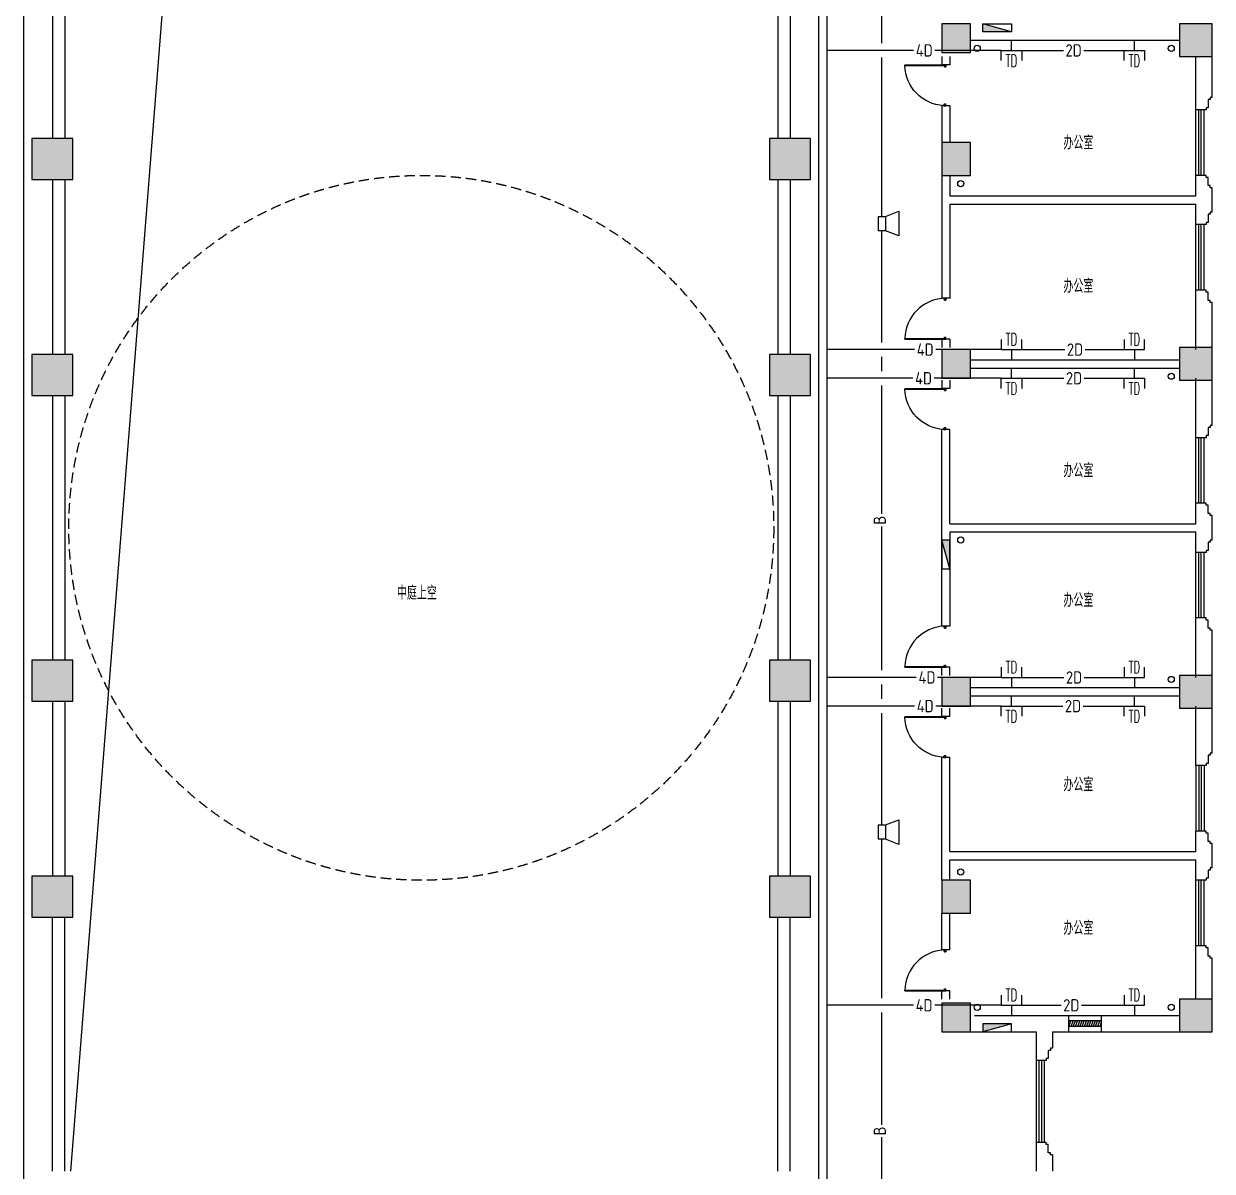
# Model space of a CAD drawing. Extents: x 190999 to 834799, y -200814 to 215286.
# Drawn here: x 783049 to 812049, y -33296 to -5296 of the extents above; entities that cross this region are included whole.
import ezdxf
from ezdxf.enums import TextEntityAlignment as Align

# ---------------------------------------------------------------- set-up
doc = ezdxf.new("R2010")
doc.units = 0
doc.header["$LTSCALE"] = 1000
doc.header["$MEASUREMENT"] = 0
doc.linetypes.add('HIDDEN', pattern=[0.375, 0.25, -0.125])
for name, color, linetype in [('00-EQUIP', 3, 'Continuous'), ('00-SIG_TEXT', 7, 'Continuous'), ('00-WIRE-4', 6, 'Continuous'), ('A-卫生间', 250, 'Continuous'), ('A-墙线', 2, 'Continuous'), ('A-外窗', 145, 'Continuous'), ('A-门', 167, 'Continuous'), ('COLUMN', 2, 'Continuous'), ('EQUIP_消火栓', 6, 'Continuous'), ('PUB_HATCH', 250, 'Continuous'), ('STAIR', 5, 'Continuous'), ('WALL', 4, 'Continuous'), ('WINDOW', 7, 'Continuous'), ('房间名称', 7, 'Continuous'), ('桥架', 1, 'Continuous'), ('雨水管', 3, 'Continuous')]:
    doc.layers.add(name, color=color, linetype=linetype)
doc.styles.add('-GBCBIGGBENOR', font='GBENOR.shx', dxfattribs={"bigfont": 'GBCBIG.shx'})
doc.styles.add('_COMPLEX', font='COMPLEX.shx', dxfattribs={"width": 0.5})
doc.styles.add('_TCH_DIM', font='SIMPLEX', dxfattribs={"bigfont": 'GBCBIG'})
doc.styles.get("Standard").update_dxf_attribs({"font": 'simhei.ttf'})

# ---------------------------------------------------------------- blocks, each defined once
blk = doc.blocks.new('$TwtSys$00000434')
for p, q in [((-0.5, 0.5), (-0.5, -0.5)), ((-0.5, -0.5), (0.5, 0.5)), ((0.5, 0.5), (-0.5, 0.5)), ((0.5, -0.5), (0.5, 0.5)), ((-0.5, -0.5), (0.5, -0.5))]:
    blk.add_line(p, q)
blk.add_solid([(0.5, -0.5), (0.5, 0.5), (-0.5, -0.5)])
blk = doc.blocks.new('m1000')
at = {"layer": 'A-墙线'}
for p, q in [((0, 0), (0, 200)), ((1000, 0), (1000, 200))]:
    blk.add_line(p, q, dxfattribs=at)
at = {"layer": 'A-门'}
for p, q in [((0, 1100), (5.820766091346741e-11, 100.0000000009313)), ((0, 1100), (19.99999999994179, 1099.999999999069)), ((19.99999999994179, 1099.999999999069), (20.00000000005821, 150.0000000009313)), ((5.820766091346741e-11, 150.0000000009313), (29.99999999994179, 150.0000000009313)), ((5.820766091346741e-11, 100.0000000009313), (50.00000000005821, 100.0000000009313)), ((29.99999999994179, 150.0000000009313), (30, 130)), ((30, 130), (50.00000000005821, 130.0000000009313)), ((50.00000000005821, 130.0000000018626), (50.00000000005821, 100.0000000009313)), ((950.0000000000582, 130.0000000018626), (950.0000000000582, 100.0000000009313)), ((970.0000000001164, 130), (950.0000000000582, 130.0000000009313)), ((1000.000000000058, 100.0000000009313), (950.0000000000582, 100.0000000009313)), ((970.0000000001746, 150.0000000009313), (970.0000000001164, 130)), ((1000.000000000058, 150.0000000009313), (970.0000000001746, 150.0000000009313)), ((1000.000000000058, 150.0000000009313), (1000.000000000058, 100.0000000009313))]:
    blk.add_line(p, q, dxfattribs=at)
blk.add_arc((5.820766091346741e-11, 100.0000000009313), 1000, 2.865983971930656, 88.85400800037786, dxfattribs=at)
blk = doc.blocks.new('$WINLIB2D$00000039')
at = {"color": 0}
for p, q in [((0.5000000000016556, 0.4999999999536158), (-0.4999999999983444, 0.5000000000445652)), ((-0.4999999999994316, 0.1666666667124446), (0.5000000000005684, 0.1666666666205856)), ((-0.4518745131427337, -0.1666666666260426), (-0.5000000000072333, 0.08358586507802102)), ((-0.383883476490162, -0.166666666632409), (-0.4479860405916867, 0.1666666667078971)), ((-0.3158924398378105, -0.166666666637866), (-0.3799950039392783, 0.1666666667006211)), ((-0.2479014031852032, -0.166666666645142), (-0.3120039672867279, 0.1666666666951642)), ((-0.1799103665328516, -0.1666666666505989), (-0.2440129306343195, 0.1666666666887977)), ((-0.1119193298802728, -0.1666666666569654), (-0.1760218939817975, 0.1666666666824312)), ((-0.04392829322789282, -0.1666666666633319), (-0.1080308573293252, 0.1666666666760648)), ((0.02406274342471448, -0.1666666666696983), (-0.04003982067681022, 0.1666666666696983)), ((0.09205378007703047, -0.1666666666751553), (0.02795121597556971, 0.1666666666642413)), ((0.1600448167296094, -0.1666666666815217), (0.09594225262809175, 0.1666666666578749)), ((0.2280358533819609, -0.1666666666878882), (0.1639332892805214, 0.1666666666505989)), ((0.2960268900345682, -0.1666666666942547), (0.2319243259330435, 0.1666666666460515)), ((0.3640179266869765, -0.1666666667006211), (0.2999153625854802, 0.166666666639685)), ((0.432008963339527, -0.1666666667060781), (0.3679063992380023, 0.166666666632409)), ((0.4999999999916795, -0.1666666667115351), (0.4358974358904675, 0.1666666666260426)), ((-0.5000000000005755, -0.1666666666214951), (0.4999999999994245, -0.1666666667124446)), ((0.4999999999983302, -0.5000000000463842), (-0.5000000000016698, -0.4999999999554348))]:
    blk.add_line(p, q, dxfattribs=at)
blk = doc.blocks.new('_FZH')
blk.add_lwpolyline([(-0.5, -0.5), (0.5, -0.5), (0.5, 0.5), (-0.5, 0.5)], close=True)
at = {"layer": 'PUB_HATCH'}
blk.add_solid([(-0.5, -0.5), (0.5, -0.5), (-0.5, 0.5), (0.5, 0.5)], dxfattribs=at)
blk = doc.blocks.new('_LINKPT1')
at = {"color": 0}
blk.add_line((0, 0), (0, 0), dxfattribs=at)
blk = doc.blocks.new('IO37IMB6')
for p, q in [((-0.5, 0.4990009990009556), (-0.5, 0.9990009990009556)), ((0.5, 0.9990009990009556), (0.5, 0.4990009990009556)), ((0.5, 0.4990009990009556), (-0.5, 0.4990009990009556)), ((0, 0.4995004995004778), (0, 0))]:
    blk.add_line(p, q)
at = {"xscale": 0.002, "yscale": 0.002, "zscale": 0.002}
for p in [(0, 1.383711617401852), (-0.5, 0.4990009990009556), (0, 0), (0.5, 0.4990009990009556)]:
    blk.add_blockref('_LINKPT1', p, dxfattribs=at)
at = {"style": '_COMPLEX', "width": 0.6, "flags": 8}
blk.add_attdef('$TEXT$', text='', height=0.6, dxfattribs=at).set_placement((0, 1), align=Align.MIDDLE_CENTER)
at = {"flags": 9}
blk.add_attdef('A', (0, 0), '', height=2e-05, dxfattribs=at)
blk = doc.blocks.new('OS28WV87')
for p, q in [((0.3500000000000001, 0.3500000000000001), (1, 0.6)), ((1, 0.6), (1, -0.6)), ((0, 0.3500000000000001), (0, -0.3500000000000001)), ((0, 0.3500000000000001), (0.3500000000000001, 0.3500000000000001)), ((0.3500000000000001, 0.3500000000000001), (0.3500000000000001, -0.3500000000000001)), ((0.3500000000000001, -0.3500000000000001), (0, -0.3500000000000001)), ((1, -0.6), (0.3500000000000001, -0.3500000000000001))]:
    blk.add_line(p, q)
at = {"xscale": 0.002, "yscale": 0.002, "zscale": 0.002}
for p in [(0, 0), (0.175, 0.3500000000000001), (1, 0), (0.175, -0.3500000000000001)]:
    blk.add_blockref('_LINKPT1', p, dxfattribs=at)
at = {"flags": 9}
blk.add_attdef('A', (0, 0), '', height=2e-05, dxfattribs=at)

msp = doc.modelspace()

# ---------------------------------------------------------------- hatches: boundary and pattern name
at = {"layer": 'PUB_HATCH'}
for points in [[(805448.5377768981, -5996.303518213768), (806148.5415916072, -5996.303518236818), (806148.5415916032, -5296.303518223547), (805448.5377769041, -5296.303518226807)], [(811248.537776907, -6096.303518229368), (812048.5377769024, -6096.303518230765), (812048.5377769041, -5296.303518226807), (811248.5377769079, -5296.303518225177)], [(805448.5377769081, -8996.303518227738), (806148.54159161, -8996.303518226807), (806148.5415916111, -8196.303518228902), (805448.5377769043, -8196.30351822378)], [(805448.5377768951, -13946.30656998811), (806148.5415916066, -13946.30656997531), (806148.5415916308, -13246.30656999254), (805448.5377769172, -13246.30656997321)], [(811248.5377769, -13996.30656998439), (812048.537776906, -13996.30656998113), (812048.5377769048, -13196.30656998928), (811248.5377769043, -13196.30656998834)], [(805448.5377768881, -21246.30351824427), (805448.5377768883, -21946.30351821703), (806148.5415916026, -21946.30351822727), (806148.5415916115, -21246.30351826336)], [(811248.5377769, -21196.30046647016), (811248.5377769043, -21996.30046646597), (812048.5377769048, -21996.30046646504), (812048.537776906, -21196.30046647295)], [(805448.5377769081, -26196.30351822657), (805448.5377769043, -26996.3035182303), (806148.5415916143, -26996.3035181998), (806148.5415916131, -26196.3035182154)], [(805448.5377768873, -29196.30351825009), (805448.5377769041, -29896.30351822751), (806148.5415915921, -29896.30351820515), (806148.5415915825, -29196.30351823589)], [(811248.537776907, -29096.30351822471), (811248.5377769079, -29896.30351822914), (812048.5377769041, -29896.30351822751), (812048.5377769024, -29096.30351822378)]]:
    msp.add_hatch(color=256, dxfattribs=at).paths.add_polyline_path(points)

# ---------------------------------------------------------------- linework, layer by layer
at = {"layer": '00-WIRE-4'}
for p, q in [((803986.0377769051, -5770.807069478527), (803986.0377769051, -2502.737007407326)), ((804762.6167321675, -5945.807069478527), (802648.538539843, -5945.807069478527)), ((806898.5377769037, -5945.807069478527), (805281.8553233743, -5945.807069478527)), ((807398.5377769037, -5945.807069478527), (808415.995894059, -5945.807069478527)), ((808916.5829104624, -5945.807069478527), (809898.5377769036, -5945.807069478644)), ((803986.0377769051, -9996.305425569386), (803986.0377769051, -6120.807069478527)), ((803986.0377769051, -13071.80607047791), (803986.0377769051, -10346.30542556939)), ((804786.0000681295, -13246.80607047791), (802648.5385398432, -13246.80607047791)), ((806898.5377769037, -13246.80607047791), (805305.2386593361, -13246.80607047791)), ((807398.5377769037, -13246.80607047791), (808449.3311542164, -13246.80607047779)), ((808949.9181706199, -13246.80607047779), (809898.5377769036, -13246.80607047779)), ((803986.037776905, -13770.80706947853), (803986.0377769051, -13421.80607047791)), ((804744.0545505933, -13945.80706947853), (802648.538539843, -13945.80706947853)), ((803986.037776905, -17257.49996496909), (803986.037776905, -14120.80706947853)), ((806898.5377769037, -13945.80706947853), (805263.2931418, -13945.80706947853)), ((807398.5377769037, -13945.80706947853), (808425.4465361465, -13945.80706947864)), ((808926.0335525499, -13945.80706947864), (809898.5377769036, -13945.80706947864)), ((803986.0377769051, -21071.80607047791), (803986.037776905, -17562.49996496909)), ((804827.9382138686, -21246.80607047791), (802648.538539843, -21246.80607047791)), ((803986.0377769051, -21770.80706947853), (803986.0377769051, -21421.80607047791)), ((806898.5377769037, -21246.80607047791), (805347.1768050753, -21246.80607047791)), ((807398.5377769037, -21246.80607047791), (808425.6013438565, -21246.80607047779)), ((808926.18836026, -21246.80607047779), (809898.5377769036, -21246.80607047779)), ((804786.0000681295, -21945.80706947853), (802648.5385398432, -21945.80706947853)), ((806898.5377769037, -21945.80706947853), (805305.2386593361, -21945.80706947853)), ((807398.5377769037, -21945.80706947853), (808401.7093539912, -21945.80706947864)), ((808902.2963703946, -21945.80706947864), (809898.5377769036, -21945.80706947864)), ((803986.0377769051, -24846.30466263017), (803986.0377769051, -22120.80706947853)), ((803986.0377769051, -29071.80301872056), (803986.0377769051, -25196.30466263017)), ((804758.6728214673, -29246.80301872056), (802648.5385398432, -29246.80301872056)), ((806898.5377769037, -29246.80301872056), (805277.911412674, -29246.80301872056)), ((807398.5377769037, -29246.80301872056), (808359.2920415312, -29246.80301872044)), ((808859.8790579346, -29246.80301872044), (809898.5377769036, -29246.80301872044)), ((803986.0377769051, -32161.19744346416), (803986.0377769051, -29421.80301872056)), ((803986.0377769051, -39696.30389969095), (803986.0377769051, -32466.19744346416))]:
    msp.add_line(p, q, dxfattribs=at)
at = {"layer": 'A-卫生间', "linetype": 'HIDDEN'}
msp.add_circle((792748.5377769038, -17596.3035182154), 8600, dxfattribs=at)
at = {"layer": 'A-墙线'}
for p, q in [((806148.5347251461, -5696.303518215631), (811248.5377769077, -5696.303518215631)), ((805448.5377769034, -6096.303518218891), (805448.5377769034, -6296.303518218891)), ((805648.5377769034, -6096.303518218658), (805648.5377769035, -6296.303518218891)), ((811648.5408286618, -7396.305044094071), (811648.5408286615, -6096.303518218192)), ((812048.5408286618, -7096.305044094071), (812048.5408286615, -6096.303518218891)), ((811998.5408286618, -7146.305044094071), (811948.5408286615, -7146.305044094071)), ((811948.5408286615, -7146.305044094071), (811948.5408286618, -7346.305044094071)), ((812048.5408286618, -7096.305044094071), (811998.5408286618, -7096.305044094071)), ((811998.5408286618, -7096.305044094071), (811998.5408286618, -7146.305044094071)), ((805448.5377769035, -7296.303518218891), (805448.5377769035, -8196.303518212138)), ((805648.5377769034, -7296.303518218891), (805648.5377769034, -8196.30656997228)), ((811898.5408286618, -7396.305044094071), (811648.5408286618, -7396.305044094071)), ((811898.5408286618, -7346.305044094071), (811898.5408286618, -7396.305044094071)), ((811948.5408286618, -7346.305044094071), (811898.5408286618, -7346.305044094071)), ((805448.5377769034, -8996.306569975772), (805448.5377769034, -11996.30504409384)), ((805648.5377769034, -8996.30656997484), (805648.5377769034, -9496.305044093839)), ((811648.5408286618, -9496.305044094071), (811648.5408286618, -8996.305044094071)), ((811898.5408286618, -8996.305044094071), (811648.5408286618, -8996.305044094071)), ((811898.5408286618, -9046.305044094071), (811898.5408286618, -8996.305044094071)), ((811948.5408286618, -9046.305044094071), (811898.5408286618, -9046.305044094071)), ((811948.5408286615, -9246.305044094071), (811948.5408286618, -9046.305044094071)), ((811998.5408286618, -9246.305044094071), (811948.5408286615, -9246.305044094071)), ((811998.5408286618, -9296.305044094071), (811998.5408286618, -9246.305044094071)), ((805648.537776904, -9496.305044094304), (811648.537776904, -9496.305044094071)), ((812048.5408286618, -9296.305044094071), (811998.5408286618, -9296.305044094071)), ((812048.5408286618, -9896.305044094071), (812048.5408286618, -9296.305044094071)), ((805648.537776904, -9696.305044094071), (811648.537776904, -9696.305044094304)), ((805648.5377769034, -9696.305044093839), (805648.5377769034, -11996.30504409384)), ((811648.5408286618, -10196.30504409407), (811648.5408286618, -9696.305044094071)), ((811898.5408286618, -10146.30504409407), (811898.5408286618, -10196.30504409407)), ((811948.5408286618, -10146.30504409407), (811898.5408286618, -10146.30504409407)), ((811998.5408286618, -9946.305044094071), (811948.5408286615, -9946.305044094071)), ((811948.5408286615, -9946.305044094071), (811948.5408286618, -10146.30504409407)), ((812048.5408286618, -9896.305044094071), (811998.5408286618, -9896.305044094071)), ((811998.5408286618, -9896.305044094071), (811998.5408286618, -9946.305044094071)), ((811898.5408286618, -10196.30504409407), (811648.5408286618, -10196.30504409407)), ((811648.5408286615, -13246.30504409454), (811648.5408286618, -11796.30504409407)), ((811898.5408286618, -11796.30504409407), (811648.5408286618, -11796.30504409407)), ((811898.5408286618, -11846.30504409407), (811898.5408286618, -11796.30504409407)), ((811948.5408286618, -11846.30504409407), (811898.5408286618, -11846.30504409407)), ((811948.5408286615, -12046.30504409407), (811948.5408286618, -11846.30504409407)), ((811998.5408286618, -12046.30504409407), (811948.5408286615, -12046.30504409407)), ((811998.5408286618, -12096.30504409407), (811998.5408286618, -12046.30504409407)), ((812048.5408286618, -12096.30504409407), (811998.5408286618, -12096.30504409407)), ((812048.5408286615, -13246.30504409454), (812048.5408286618, -12096.30504409407)), ((805448.5377769034, -12996.30504409361), (805448.5377769034, -13196.30656997321)), ((805648.5377769034, -12996.30504409384), (805648.5377769034, -13196.30656997391)), ((806148.5415916224, -13496.30504409407), (811248.5377769026, -13496.30504409407)), ((806148.5415916154, -13696.30504409407), (811248.5377769015, -13696.30504409407)), ((805448.5377769034, -13996.30656997647), (805448.5377769034, -14196.3065699767)), ((805648.5377769034, -13996.3065699767), (805648.5377769035, -14196.3065699767)), ((811648.5408286615, -15396.30504409407), (811648.5408286615, -13946.30199233672)), ((812048.5408286615, -15096.30504409407), (812048.5408286615, -13946.30199233672)), ((805448.5377769034, -19996.30351821284), (805448.5377769034, -15196.3065699767)), ((805648.5377769034, -17496.30504409384), (805648.5377769034, -15196.3065699767)), ((811898.5408286615, -15346.30504409407), (811898.5408286615, -15396.30504409407)), ((811948.5408286615, -15346.30504409407), (811898.5408286615, -15346.30504409407)), ((811998.5408286615, -15146.30504409407), (811948.5408286613, -15146.30504409407)), ((811948.5408286613, -15146.30504409407), (811948.5408286615, -15346.30504409407)), ((812048.5408286615, -15096.30504409407), (811998.5408286615, -15096.30504409407)), ((811998.5408286615, -15096.30504409407), (811998.5408286615, -15146.30504409407)), ((811898.5408286615, -15396.30504409407), (811648.5408286615, -15396.30504409407)), ((811648.5408286615, -17496.30504409407), (811648.5408286615, -16996.30504409407)), ((811898.5408286615, -16996.30504409407), (811648.5408286615, -16996.30504409407)), ((811898.5408286615, -17046.30504409407), (811898.5408286615, -16996.30504409407)), ((811948.5408286615, -17046.30504409407), (811898.5408286615, -17046.30504409407)), ((811948.5408286613, -17246.30504409407), (811948.5408286615, -17046.30504409407)), ((811998.5408286615, -17246.30504409407), (811948.5408286613, -17246.30504409407)), ((811998.5408286615, -17296.30504409407), (811998.5408286615, -17246.30504409407)), ((812048.5408286615, -17296.30504409407), (811998.5408286615, -17296.30504409407)), ((812048.5408286615, -17896.30504409407), (812048.5408286615, -17296.30504409407)), ((805648.537776904, -17496.3050440943), (811648.537776904, -17496.30504409407)), ((805648.537776904, -17696.30504409407), (811648.537776904, -17696.30504409407)), ((805648.5377769034, -17696.30504409384), (805648.5377769034, -19996.30351821284)), ((811648.5408286615, -18196.30504409407), (811648.5408286615, -17696.30504409407)), ((811998.5408286615, -17946.30504409407), (811948.5408286613, -17946.30504409407)), ((811948.5408286613, -17946.30504409407), (811948.5408286615, -18146.30504409407)), ((812048.5408286615, -17896.30504409407), (811998.5408286615, -17896.30504409407)), ((811998.5408286615, -17896.30504409407), (811998.5408286615, -17946.30504409407)), ((811898.5408286615, -18196.30504409407), (811648.5408286615, -18196.30504409407)), ((811898.5408286615, -18146.30504409407), (811898.5408286615, -18196.30504409407)), ((811948.5408286615, -18146.30504409407), (811898.5408286615, -18146.30504409407)), ((811648.5408286615, -21246.30504409407), (811648.5408286615, -19796.30504409407)), ((811898.5408286615, -19796.30504409407), (811648.5408286615, -19796.30504409407)), ((811898.5408286615, -19846.30504409407), (811898.5408286615, -19796.30504409407)), ((811948.5408286615, -19846.30504409407), (811898.5408286615, -19846.30504409407)), ((811948.5408286613, -20046.30504409407), (811948.5408286615, -19846.30504409407)), ((811998.5408286615, -20046.30504409407), (811948.5408286613, -20046.30504409407)), ((811998.5408286615, -20096.30504409407), (811998.5408286615, -20046.30504409407)), ((812048.5408286615, -20096.30504409407), (811998.5408286615, -20096.30504409407)), ((812048.5408286615, -21246.30504409361), (812048.5408286615, -20096.30504409407)), ((805448.5377769034, -21196.30351821307), (805448.5377769034, -20996.30351821284)), ((805648.5377769034, -21196.30351821284), (805648.5377769034, -20996.30351821284)), ((806148.5415916084, -21496.30504409407), (811248.5377769046, -21496.30504409407)), ((806148.5415916059, -21696.30504409407), (811248.5377769049, -21696.30504409407)), ((805448.5377769034, -22196.30504409407), (805448.5377769034, -21996.3035182147)), ((805648.5377769034, -22196.30504409384), (805648.5377769034, -21996.303518214)), ((811648.5408286618, -23396.30504409407), (811648.5408286618, -21946.30199233626)), ((812048.5408286618, -23096.30504409407), (812048.5408286618, -21946.30199233626)), ((805448.5377769034, -26196.30351821191), (805448.5377769034, -23196.30504409384)), ((805648.5377769034, -25496.30504409384), (805648.5377769034, -23196.30504409384)), ((811998.5408286618, -23146.30504409407), (811948.5408286615, -23146.30504409407)), ((811948.5408286615, -23146.30504409407), (811948.5408286618, -23346.30504409407)), ((812048.5408286618, -23096.30504409407), (811998.5408286618, -23096.30504409407)), ((811998.5408286618, -23096.30504409407), (811998.5408286618, -23146.30504409407)), ((811898.5408286618, -23396.30504409407), (811648.5408286618, -23396.30504409407)), ((811898.5408286618, -23346.30504409407), (811898.5408286618, -23396.30504409407)), ((811948.5408286618, -23346.30504409407), (811898.5408286618, -23346.30504409407)), ((811648.5408286618, -25496.30504409407), (811648.5408286618, -24996.30504409407)), ((811898.5408286618, -24996.30504409407), (811648.5408286618, -24996.30504409407)), ((811898.5408286618, -25046.30504409407), (811898.5408286618, -24996.30504409407)), ((811948.5408286618, -25046.30504409407), (811898.5408286618, -25046.30504409407)), ((811948.5408286615, -25246.30504409407), (811948.5408286618, -25046.30504409407)), ((805648.537776904, -25496.30504409407), (811648.537776904, -25496.3050440943)), ((811998.5408286618, -25246.30504409407), (811948.5408286615, -25246.30504409407)), ((811998.5408286618, -25296.30504409407), (811998.5408286618, -25246.30504409407)), ((812048.5408286618, -25296.30504409407), (811998.5408286618, -25296.30504409407)), ((812048.5408286618, -25896.30504409407), (812048.5408286618, -25296.30504409407)), ((805648.5316733883, -25696.30504409407), (811648.537776904, -25696.3050440943)), ((805648.5377769034, -26196.30351821284), (805648.5377769034, -25696.30504409384)), ((811648.5408286618, -26196.30504409407), (811648.5408286618, -25696.30504409407)), ((811998.5408286618, -25946.30504409407), (811948.5408286615, -25946.30504409407)), ((811948.5408286615, -25946.30504409407), (811948.5408286618, -26146.30504409407)), ((812048.5408286618, -25896.30504409407), (811998.5408286618, -25896.30504409407)), ((811998.5408286618, -25896.30504409407), (811998.5408286618, -25946.30504409407)), ((811898.5408286618, -26196.30504409407), (811648.5408286618, -26196.30504409407)), ((811898.5408286618, -26146.30504409407), (811898.5408286618, -26196.30504409407)), ((811948.5408286618, -26146.30504409407), (811898.5408286618, -26146.30504409407)), ((805448.5377769035, -27896.30656996902), (805448.5377769035, -26996.30656997577)), ((805648.5377769034, -27896.30656996902), (805648.5377769034, -26996.30351821563)), ((811648.5408286618, -29096.30351821237), (811648.5408286618, -27796.30504409407)), ((811898.5408286618, -27796.30504409407), (811648.5408286618, -27796.30504409407)), ((811898.5408286618, -27846.30504409407), (811898.5408286618, -27796.30504409407)), ((811948.5408286618, -27846.30504409407), (811898.5408286618, -27846.30504409407)), ((811948.5408286615, -28046.30504409407), (811948.5408286618, -27846.30504409407)), ((811998.5408286618, -28046.30504409407), (811948.5408286615, -28046.30504409407)), ((811998.5408286618, -28096.30504409407), (811998.5408286618, -28046.30504409407)), ((812048.5408286618, -28096.30504409407), (811998.5408286618, -28096.30504409407)), ((812048.5408286618, -29096.30351821191), (812048.5408286618, -28096.30504409407)), ((805448.5377769034, -29096.30656996902), (805448.5377769034, -28896.30656996902)), ((805648.5377769034, -29096.30656996925), (805648.5377769035, -28896.30656996902)), ((806248.5354880862, -29496.30351822867), (808548.5335807471, -29496.30351822867)), ((809348.533580747, -29496.30351822797), (811248.5377769029, -29496.30351822797)), ((806148.5347251461, -29896.30351821563), (807748.537776904, -29896.30351821563)), ((807748.5377769037, -29896.30656997158), (807748.5377769037, -30596.30656997228)), ((808148.5377769041, -29896.30351822797), (808548.533580747, -29896.30351822797)), ((808148.5377769036, -29896.30656997158), (808148.5377769037, -30296.30656997228)), ((809348.533580747, -29896.30351822797), (811248.537776904, -29896.30351822797)), ((808098.5377769026, -30346.30656997181), (808048.5377769023, -30346.30656997181)), ((808048.5377769023, -30346.30656997181), (808048.5377769026, -30546.30656997181)), ((808148.5377769026, -30296.30656997181), (808098.5377769026, -30296.30656997181)), ((808098.5377769026, -30296.30656997181), (808098.5377769026, -30346.30656997181)), ((807998.5377769026, -30596.30656997181), (807748.5377769026, -30596.30656997181)), ((807998.5377769026, -30546.30656997181), (807998.5377769026, -30596.30656997181)), ((808048.5377769026, -30546.30656997181), (807998.5377769026, -30546.30656997181)), ((807748.5377769037, -32596.30656997228), (807748.5377769037, -33296.30656997158)), ((807998.5377769026, -32596.30656997228), (807748.5377769026, -32596.30656997228)), ((807998.5377769026, -32646.30656997228), (807998.5377769026, -32596.30656997228)), ((808048.5377769026, -32646.30656997228), (807998.5377769026, -32646.30656997228)), ((808048.5377769023, -32846.30656997228), (808048.5377769026, -32646.30656997228)), ((808098.5377769026, -32846.30656997228), (808048.5377769023, -32846.30656997228)), ((808098.5377769026, -32896.30656997228), (808098.5377769026, -32846.30656997228)), ((808148.5377769026, -32896.30656997228), (808098.5377769026, -32896.30656997228)), ((808148.5377769026, -32896.30656997228), (808148.5377769044, -33296.30351821517))]:
    msp.add_line(p, q, dxfattribs=at)
at = {"layer": 'A-外窗'}
for p, q in [((811648.5408286618, -8996.305044094071), (811648.5408286618, -7396.305044094071)), ((811718.5408286618, -8996.305044094071), (811718.5408286618, -7396.305044094071)), ((811778.5408286618, -8996.305044094071), (811778.5408286618, -7396.305044094071)), ((811848.5408286618, -8996.305044094071), (811848.5408286618, -7396.305044094071)), ((811648.5408286618, -11796.30504409407), (811648.5408286618, -10196.30504409407)), ((811718.5408286618, -11796.30504409407), (811718.5408286618, -10196.30504409407)), ((811778.5408286618, -11796.30504409407), (811778.5408286618, -10196.30504409407)), ((811848.5408286618, -11796.30504409407), (811848.5408286618, -10196.30504409407)), ((811648.5408286615, -16996.30504409407), (811648.5408286615, -15396.30504409407)), ((811718.5408286615, -16996.30504409407), (811718.5408286615, -15396.30504409407)), ((811778.5408286615, -16996.30504409407), (811778.5408286615, -15396.30504409407)), ((811848.5408286615, -16996.30504409407), (811848.5408286615, -15396.30504409407)), ((811648.5408286615, -19796.30504409407), (811648.5408286615, -18196.30504409407)), ((811718.5408286615, -19796.30504409407), (811718.5408286615, -18196.30504409407)), ((811778.5408286615, -19796.30504409407), (811778.5408286615, -18196.30504409407)), ((811848.5408286615, -19796.30504409407), (811848.5408286615, -18196.30504409407)), ((811648.5408286618, -23396.30504409407), (811648.5408286618, -24996.30504409407)), ((811718.5408286618, -23396.30504409407), (811718.5408286618, -24996.30504409407)), ((811778.5408286618, -23396.30504409407), (811778.5408286618, -24996.30504409407)), ((811848.5408286618, -23396.30504409407), (811848.5408286618, -24996.30504409407)), ((811648.5408286618, -27796.30504409407), (811648.5408286618, -26196.30504409407)), ((811718.5408286618, -27796.30504409407), (811718.5408286618, -26196.30504409407)), ((811778.5408286618, -27796.30504409407), (811778.5408286618, -26196.30504409407)), ((811848.5408286618, -27796.30504409407), (811848.5408286618, -26196.30504409407)), ((807748.5377769026, -30596.30656997181), (807748.5377769026, -32596.30656997228)), ((807818.5377769026, -30596.30656997181), (807818.5377769026, -32596.30656997228)), ((807878.5377769026, -30596.30656997181), (807878.5377769026, -32596.30656997228)), ((807948.5377769026, -30596.30656997181), (807948.5377769026, -32596.30656997228))]:
    msp.add_line(p, q, dxfattribs=at)
at = {"layer": 'COLUMN'}
for p, q in [((806148.5415916032, -5296.303518223547), (805448.5377769041, -5296.303518226807)), ((805448.5377769041, -5296.303518226807), (805448.5377768981, -5996.303518213768)), ((806148.5415916072, -5996.303518236818), (806148.5415916032, -5296.303518223547)), ((812048.5377769041, -5296.303518226807), (811248.5377769079, -5296.303518225177)), ((811248.5377769079, -5296.303518225177), (811248.537776907, -6096.303518229368)), ((812048.5377769024, -6096.303518230765), (812048.5377769041, -5296.303518226807)), ((805448.5377768981, -5996.303518213768), (806148.5415916072, -5996.303518236818)), ((811248.537776907, -6096.303518229368), (812048.5377769024, -6096.303518230765)), ((806148.5415916111, -8196.303518228902), (805448.5377769043, -8196.30351822378)), ((805448.5377769043, -8196.30351822378), (805448.5377769081, -8996.303518227738)), ((806148.54159161, -8996.303518226807), (806148.5415916111, -8196.303518228902)), ((805448.5377769081, -8996.303518227738), (806148.54159161, -8996.303518226807)), ((806148.5415916308, -13246.30656999254), (805448.5377769172, -13246.30656997321)), ((805448.5377769172, -13246.30656997321), (805448.5377768951, -13946.30656998811)), ((806148.5415916066, -13946.30656997531), (806148.5415916308, -13246.30656999254)), ((812048.5377769048, -13196.30656998928), (811248.5377769043, -13196.30656998834)), ((811248.5377769043, -13196.30656998834), (811248.5377769, -13996.30656998439)), ((812048.537776906, -13996.30656998113), (812048.5377769048, -13196.30656998928)), ((805448.5377768951, -13946.30656998811), (806148.5415916066, -13946.30656997531)), ((811248.5377769, -13996.30656998439), (812048.537776906, -13996.30656998113)), ((805448.5377768881, -21246.30351824427), (805448.5377768883, -21946.30351821703)), ((806148.5415916115, -21246.30351826336), (805448.5377768881, -21246.30351824427)), ((806148.5415916026, -21946.30351822727), (806148.5415916115, -21246.30351826336)), ((811248.5377769, -21196.30046647016), (811248.5377769043, -21996.30046646597)), ((812048.537776906, -21196.30046647295), (811248.5377769, -21196.30046647016)), ((812048.5377769048, -21996.30046646504), (812048.537776906, -21196.30046647295)), ((805448.5377768883, -21946.30351821703), (806148.5415916026, -21946.30351822727)), ((811248.5377769043, -21996.30046646597), (812048.5377769048, -21996.30046646504)), ((805448.5377769081, -26196.30351822657), (805448.5377769043, -26996.3035182303)), ((806148.5415916131, -26196.3035182154), (805448.5377769081, -26196.30351822657)), ((806148.5415916143, -26996.3035181998), (806148.5415916131, -26196.3035182154)), ((805448.5377769043, -26996.3035182303), (806148.5415916143, -26996.3035181998)), ((805448.5377768873, -29196.30351825009), (805448.5377769041, -29896.30351822751)), ((806148.5415915825, -29196.30351823589), (805448.5377768873, -29196.30351825009)), ((806148.5415915921, -29896.30351820515), (806148.5415915825, -29196.30351823589)), ((811248.537776907, -29096.30351822471), (811248.5377769079, -29896.30351822914)), ((812048.5377769024, -29096.30351822378), (811248.537776907, -29096.30351822471)), ((812048.5377769041, -29896.30351822751), (812048.5377769024, -29096.30351822378)), ((805448.5377769041, -29896.30351822751), (806148.5415915921, -29896.30351820515)), ((811248.5377769079, -29896.30351822914), (812048.5377769041, -29896.30351822751))]:
    msp.add_line(p, q, dxfattribs=at)
at = {"layer": 'STAIR'}
for p, q in [((783748.5377769062, -1896.30733290987), (783748.5377769062, -8096.303518215631)), ((784048.5377769058, -1896.307332909637), (784048.5377769058, -8096.303518215398)), ((801448.5377769019, -1896.307332909637), (801448.5377769019, -8096.303518215398)), ((801748.5377769016, -1896.30733290987), (801748.5377769016, -8096.303518215631)), ((784198.537776907, -33296.30275527548), (786429.3286367196, -5097.172754846019)), ((783748.5377768986, -9096.303518215165), (783748.5377768986, -13368.38450861463)), ((784048.5377768984, -9096.303518215165), (784048.5377768984, -13368.38450861417)), ((801448.5377769095, -9096.303518215165), (801448.5377769095, -13368.38450861417)), ((801748.5377769091, -9096.303518215165), (801748.5377769091, -13368.38450861463)), ((783748.5377769598, -14368.38450861486), (783748.5377769598, -20824.22557957374)), ((784048.5377769596, -14368.38450861463), (784048.5377769596, -20824.22557957351)), ((801448.5377768482, -14368.38450861463), (801448.5377768482, -20824.22557957351)), ((801748.5377768478, -14368.38450861486), (801748.5377768478, -20824.22557957374)), ((783748.5377768667, -21824.22557957468), (783748.5377768667, -26096.30351821563)), ((784048.5377768665, -21824.22557957468), (784048.5377768665, -26096.30351821563)), ((801448.5377769414, -21824.22557957468), (801448.5377769414, -26096.30351821563)), ((801748.537776941, -21824.22557957468), (801748.537776941, -26096.30351821563)), ((783748.5377769062, -33296.29970352116), (783748.5377769062, -27096.30351821517)), ((784048.5377769058, -33296.29970352116), (784048.5377769058, -27096.30351821563)), ((801448.5377769019, -33296.29970352116), (801448.5377769019, -27096.30351821563)), ((801748.5377769016, -33296.29970352116), (801748.5377769016, -27096.30351821517))]:
    msp.add_line(p, q, dxfattribs=at)
at = {"layer": 'WALL'}
for p, q in [((808548.5335807471, -29896.30656998462), (808548.533580747, -29496.30656998485)), ((809348.5335807471, -29896.30656996623), (809348.533580747, -29496.30351822797))]:
    msp.add_line(p, q, dxfattribs=at)
at = {"layer": '桥架'}
for p, q in [((802648.5385398446, -46896.30656997787), (802648.5385398446, 4103.693430022133)), ((783048.5370139645, -34296.30275528276), (783048.5370139645, -896.3073329161562)), ((802448.5385398446, -34296.30275528276), (802448.5385398447, -896.3073329161562))]:
    msp.add_line(p, q, dxfattribs=at)
at = {"layer": '雨水管'}
for centre in [(806312.864749196, -5896.303518239147), (811048.5377769072, -5896.303518239147), (805912.8609344945, -9196.30656999859), (811048.5377769014, -13896.30504409966), (805912.8609344945, -17893.67671565359), (811048.5377769014, -21296.30504409943), (805912.8609344945, -25996.3035182005), (806312.864749196, -29296.30656995994), (811048.5377769072, -29296.30656995994)]:
    msp.add_circle(centre, 75, dxfattribs=at)

# ---------------------------------------------------------------- block references
at = {"layer": '00-EQUIP'}
ref = msp.add_blockref('IO37IMB6', (807148.5377769037, -5696.3065699781), dxfattribs=dict(at, xscale=500, yscale=500, zscale=500, rotation=180))
ref.add_attrib('$TEXT$', 'TD', dxfattribs={"layer": '0', "height": 300, "style": '_COMPLEX', "width": 0.6, "flags": 8}).set_placement((807148.5377769037, -6196.3065699781), align=Align.MIDDLE_CENTER)
ref = msp.add_blockref('IO37IMB6', (810148.5377769036, -5696.306569978216), dxfattribs=dict(at, xscale=500, yscale=500, zscale=500, rotation=180))
ref.add_attrib('$TEXT$', 'TD', dxfattribs={"layer": '0', "height": 300, "style": '_COMPLEX', "width": 0.6, "flags": 8}).set_placement((810148.5377769036, -6196.306569978216), align=Align.MIDDLE_CENTER)
at = {"layer": '00-EQUIP', "xscale": 500, "yscale": 500, "zscale": 500}
for p in [(803898.5377769051, -10171.30542556939), (803898.5377769051, -25021.30466263017)]:
    msp.add_blockref('OS28WV87', p, dxfattribs=at)
at = {"layer": '00-EQUIP'}
ref = msp.add_blockref('IO37IMB6', (807148.5377769037, -13496.30656997833), dxfattribs=dict(at, xscale=-500, yscale=500, zscale=500))
ref.add_attrib('$TEXT$', 'TD', dxfattribs={"layer": '0', "height": 300, "style": '_COMPLEX', "width": 0.6, "flags": 8}).set_placement((807148.5377769037, -12996.30656997833), align=Align.MIDDLE_CENTER)
ref = msp.add_blockref('IO37IMB6', (810148.5377769036, -13496.30656997822), dxfattribs=dict(at, xscale=-500, yscale=500, zscale=500))
ref.add_attrib('$TEXT$', 'TD', dxfattribs={"layer": '0', "height": 300, "style": '_COMPLEX', "width": 0.6, "flags": 8}).set_placement((810148.5377769036, -12996.30656997822), align=Align.MIDDLE_CENTER)
ref = msp.add_blockref('IO37IMB6', (807148.5377769037, -13696.3065699781), dxfattribs=dict(at, xscale=500, yscale=500, zscale=500, rotation=180))
ref.add_attrib('$TEXT$', 'TD', dxfattribs={"layer": '0', "height": 300, "style": '_COMPLEX', "width": 0.6, "flags": 8}).set_placement((807148.5377769037, -14196.3065699781), align=Align.MIDDLE_CENTER)
ref = msp.add_blockref('IO37IMB6', (810148.5377769036, -13696.30656997822), dxfattribs=dict(at, xscale=500, yscale=500, zscale=500, rotation=180))
ref.add_attrib('$TEXT$', 'TD', dxfattribs={"layer": '0', "height": 300, "style": '_COMPLEX', "width": 0.6, "flags": 8}).set_placement((810148.5377769036, -14196.30656997822), align=Align.MIDDLE_CENTER)
ref = msp.add_blockref('IO37IMB6', (807148.5377769037, -21496.30656997833), dxfattribs=dict(at, xscale=-500, yscale=500, zscale=500))
ref.add_attrib('$TEXT$', 'TD', dxfattribs={"layer": '0', "height": 300, "style": '_COMPLEX', "width": 0.6, "flags": 8}).set_placement((807148.5377769037, -20996.30656997833), align=Align.MIDDLE_CENTER)
ref = msp.add_blockref('IO37IMB6', (810148.5377769036, -21496.30656997822), dxfattribs=dict(at, xscale=-500, yscale=500, zscale=500))
ref.add_attrib('$TEXT$', 'TD', dxfattribs={"layer": '0', "height": 300, "style": '_COMPLEX', "width": 0.6, "flags": 8}).set_placement((810148.5377769036, -20996.30656997822), align=Align.MIDDLE_CENTER)
ref = msp.add_blockref('IO37IMB6', (807148.5377769037, -21696.3065699781), dxfattribs=dict(at, xscale=500, yscale=500, zscale=500, rotation=180))
ref.add_attrib('$TEXT$', 'TD', dxfattribs={"layer": '0', "height": 300, "style": '_COMPLEX', "width": 0.6, "flags": 8}).set_placement((807148.5377769037, -22196.3065699781), align=Align.MIDDLE_CENTER)
ref = msp.add_blockref('IO37IMB6', (810148.5377769036, -21696.30656997822), dxfattribs=dict(at, xscale=500, yscale=500, zscale=500, rotation=180))
ref.add_attrib('$TEXT$', 'TD', dxfattribs={"layer": '0', "height": 300, "style": '_COMPLEX', "width": 0.6, "flags": 8}).set_placement((810148.5377769036, -22196.30656997822), align=Align.MIDDLE_CENTER)
ref = msp.add_blockref('IO37IMB6', (807148.5377769037, -29496.30351822099), dxfattribs=dict(at, xscale=-500, yscale=500, zscale=500))
ref.add_attrib('$TEXT$', 'TD', dxfattribs={"layer": '0', "height": 300, "style": '_COMPLEX', "width": 0.6, "flags": 8}).set_placement((807148.5377769037, -28996.30351822099), align=Align.MIDDLE_CENTER)
ref = msp.add_blockref('IO37IMB6', (810148.5377769036, -29496.30351822087), dxfattribs=dict(at, xscale=-500, yscale=500, zscale=500))
ref.add_attrib('$TEXT$', 'TD', dxfattribs={"layer": '0', "height": 300, "style": '_COMPLEX', "width": 0.6, "flags": 8}).set_placement((810148.5377769036, -28996.30351822087), align=Align.MIDDLE_CENTER)
at = {"layer": 'A-门', "xscale": -1, "rotation": 90}
for p in [(805648.5377769031, -6296.303518218891), (805648.5377769029, -14196.3065699767), (805648.5377769029, -22198.34548543949)]:
    msp.add_blockref('m1000', p, dxfattribs=at)
at = {"layer": 'A-门', "rotation": 90}
for p in [(805648.5377769029, -12994.26460274842), (805648.5377769029, -20996.30351821284), (805648.5377769031, -28896.30656996902)]:
    msp.add_blockref('m1000', p, dxfattribs=at)
at = {"layer": 'COLUMN'}
for p, xscale, yscale, zscale, rotation in [((783748.5377769048, -8596.30351822704), 1000, 1000, 1000, 359.9999999999333), ((801748.537776903, -8596.30351822704), 999.9999999990687, 1000.000000000116, 1000.000000000116, 90), ((801748.5377769029, -13868.3845086272), 1000.000000002794, 1000, 1000, 90), ((783748.5377769048, -21324.22252782734), 1000.000000003027, 1000, 1000, 270), ((801748.5377769029, -21324.22252782734), 1000, 1000, 1000, 180.0000000002534), ((783748.5377769048, -26596.30351822751), 999.9999999993015, 1000, 1000, 270), ((801748.537776903, -26596.30351822751), 1000.000000000116, 1000, 1000, 179.9999999999466)]:
    msp.add_blockref('_FZH', p, dxfattribs=dict(at, xscale=xscale, yscale=yscale, zscale=zscale, rotation=rotation))
at = {"layer": 'COLUMN', "xscale": 1000, "yscale": 1000, "zscale": 1000}
msp.add_blockref('_FZH', (783748.5377769048, -13868.3845086272), dxfattribs=at)
at = {"layer": 'EQUIP_消火栓', "xscale": -700, "yscale": 200, "zscale": 700}
msp.add_blockref('$TwtSys$00000434', (806798.5415916, -5396.303518218891), dxfattribs=at)
at = {"layer": 'EQUIP_消火栓', "xscale": 700, "yscale": 200, "zscale": 700}
for p, rotation in [((805548.5377769046, -18246.30199233742), 90), ((806798.5415916, -29796.30656996716), 180)]:
    msp.add_blockref('$TwtSys$00000434', p, dxfattribs=dict(at, rotation=rotation))
at = {"layer": 'WINDOW', "xscale": 800, "yscale": -400, "zscale": 800, "rotation": 180}
msp.add_blockref('$WINLIB2D$00000039', (808948.5335807457, -29696.30656998462), dxfattribs=at)

# ---------------------------------------------------------------- texts
at = {"layer": '00-SIG_TEXT', "style": '-GBCBIGGBENOR'}
for s, p in [('4D', (805022.2360277709, -5945.807069478527)), ('2D', (808666.2894022607, -5945.807069478644)), ('4D', (805045.6193637329, -13246.80607047791)), ('2D', (808699.6246624182, -13246.80607047779)), ('4D', (805003.6738461966, -13945.80706947853)), ('2D', (808675.7400443482, -13945.80706947864)), ('4D', (805087.5575094719, -21246.80607047791)), ('2D', (808675.8948520583, -21246.80607047779)), ('4D', (805045.6193637329, -21945.80706947853)), ('2D', (808652.0028621929, -21945.80706947864)), ('4D', (805018.2921170706, -29246.80301872056)), ('2D', (808609.5855497329, -29246.80301872044))]:
    msp.add_text(s, height=300, dxfattribs=at).set_placement(p, align=Align.MIDDLE_CENTER)
for p in [(803936.0377769051, -17409.99996496909), (803936.0377769051, -32313.69744346416)]:
    msp.add_text('B', height=300, rotation=90, dxfattribs=at).set_placement(p, align=Align.MIDDLE_CENTER)
at = {"layer": '房间名称', "style": '_TCH_DIM'}
for s, height, p in [('办公室', 337.5886524822697, (808418.054501171, -8364.744463080511)), ('办公室', 337.5886524822697, (808418.054501171, -11864.74446308051)), ('办公室', 337.5886524822697, (808418.054501171, -16364.74446308051)), ('中庭上空', 337.5886524822695, (792157.1464429768, -19351.64324083805)), ('办公室', 337.5886524822697, (808418.054501171, -19527.8656251081)), ('办公室', 337.5886524822697, (808418.054501171, -24027.8656251081)), ('办公室', 337.5886524822697, (808418.054501171, -27527.8656251081))]:
    msp.add_text(s, height=height, dxfattribs=at).set_placement(p)

doc.saveas('drawing.dxf')
